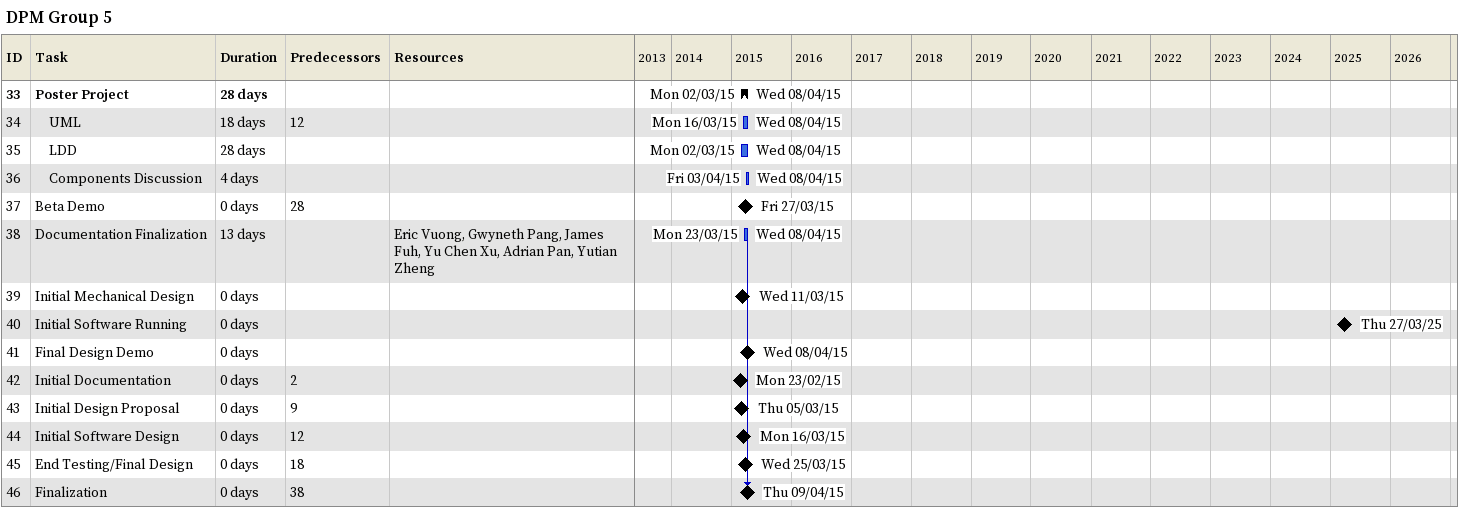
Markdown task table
DPM Group 5

| ID | Level | Task | Duration | Start | Finish | Predecessors | Resources |
|---|---|---|---|---|---|---|---|
| 33 | 1 | **Poster Project** | 28d | 2015-03-02 | 2015-04-08 |  |  |
| 34 | 2 | UML | 18d | 2015-03-16 | 2015-04-08 | 12 |  |
| 35 | 2 | LDD | 28d | 2015-03-02 | 2015-04-08 |  |  |
| 36 | 2 | Components Discussion | 4d | 2015-04-03 | 2015-04-08 |  |  |
| 37 | 1 | Beta Demo | 0d | 2015-03-27 | 2015-03-27 | 28 |  |
| 38 | 1 | Documentation Finalization | 13d | 2015-03-23 | 2015-04-08 |  | Eric Vuong, Gwyneth Pang, James Fuh, Yu Chen Xu, Adrian Pan, Yutian Zheng |
| 39 | 1 | Initial Mechanical Design | 0d | 2015-03-11 | 2015-03-11 |  |  |
| 40 | 1 | Initial Software Running | 0d | 2025-03-27 | 2025-03-27 |  |  |
| 41 | 1 | Final Design Demo | 0d | 2015-04-08 | 2015-04-08 |  |  |
| 42 | 1 | Initial Documentation | 0d | 2015-02-23 | 2015-02-23 | 2 |  |
| 43 | 1 | Initial Design Proposal | 0d | 2015-03-05 | 2015-03-05 | 9 |  |
| 44 | 1 | Initial Software Design | 0d | 2015-03-16 | 2015-03-16 | 12 |  |
| 45 | 1 | End Testing/Final Design | 0d | 2015-03-25 | 2015-03-25 | 18 |  |
| 46 | 1 | Finalization | 0d | 2015-04-09 | 2015-04-09 | 38 |  |
